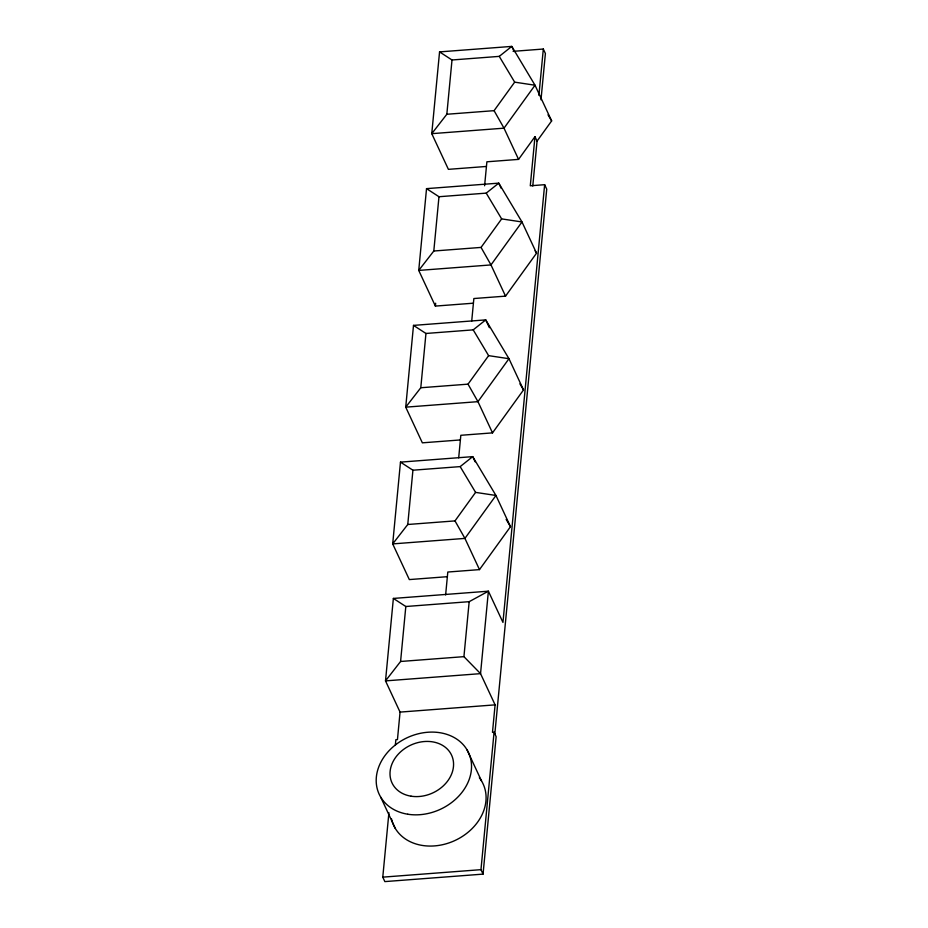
<?xml version="1.0" encoding="UTF-8"?>
<svg xmlns="http://www.w3.org/2000/svg" width="928" height="928" viewBox="0 0 928 928"><rect width="100%" height="100%" fill="white"/><g stroke="black" fill="none" stroke-linecap="round" stroke-linejoin="round"><path stroke-width="1.39" d="M445.626 594.941L447.806 572.031L479.486 569.618L510.493 526.675L495.946 495.459L472.723 456.634L400.478 462.132L392.695 543.901L409.329 579.582L447.087 576.706M458.687 457.84L460.833 435.29L492.513 432.877L523.52 389.922L508.973 358.707L485.738 319.893L413.505 325.392L405.722 407.16L422.356 442.83L460.114 439.965M471.714 321.1L473.86 298.538L505.54 296.136L536.546 253.182L521.988 221.966L498.765 183.141L426.532 188.639L418.737 270.419L435.383 306.089L473.141 303.212M532.776 186.029L537.057 141.114L551.65 120.895L535.015 85.225L511.792 46.4L439.559 51.898L431.764 133.667L448.398 169.348L486.168 166.472M537.057 141.114L534.969 136.66L530.294 185.786L544.643 184.684L502.953 622.41L488.395 591.194L393.368 598.432L385.514 680.885L400.061 712.101L397.451 739.593L395.862 739.709L395.316 745.439M412.925 470.206L460.172 466.61L475.588 492.385L495.946 495.459L464.928 538.402L392.695 543.901L407.763 524.494L412.925 470.206L400.478 462.132M425.952 333.465L473.199 329.869L488.615 355.644L508.973 358.707L477.955 401.662L405.722 407.16L420.79 387.753L425.952 333.465L413.505 325.392M438.979 196.724L486.226 193.128L501.642 218.892L521.988 221.966L490.982 264.921L418.737 270.419L433.805 251.012L438.979 196.724L426.532 188.639M452.006 59.984L499.252 56.376L514.669 82.151L535.015 85.225L504.008 128.168L431.764 133.667L446.832 114.26L452.006 59.984L439.559 51.898M388.913 812.719L382.777 877.146L384.853 881.6L483.047 874.118L496.144 736.693L494.067 732.238L492.478 732.354L495.1 704.862L480.542 673.647L385.514 680.885L400.583 661.478L405.814 606.506L393.368 598.432M435.383 306.089L435.65 303.224M484.602 185.762L486.887 161.797L518.566 159.384L534.969 136.66M463.93 656.653L469.174 601.68L488.395 591.194L480.542 673.647L463.93 656.653L400.583 661.478M538.913 95.352L543.321 49.033L513.114 51.342M540.989 99.806L545.397 53.499L543.321 49.033M483.047 874.118L480.971 869.664L494.067 732.238M494.833 733.932L546.731 189.15L544.643 184.684M446.832 114.26L494.079 110.664L514.669 82.151M433.805 251.012L481.052 247.416L501.642 218.892M420.79 387.753L468.025 384.157L488.615 355.644M407.763 524.494L454.998 520.898L475.588 492.385M499.252 56.376L511.792 46.4L514.216 51.597M486.226 193.128L498.765 183.141L501.19 188.349M473.199 329.869L485.738 319.893L489.381 327.688M460.172 466.61L472.723 456.634L475.148 461.831M405.814 606.506L469.174 601.68M400.061 712.101L495.1 704.862M382.777 877.146L480.971 869.664M548.007 114.805L551.65 120.895M535.096 250.757L536.546 253.182M519.9 383.856L523.52 389.922M506.143 519.39L510.493 526.675M494.079 110.664L504.008 128.168L518.566 159.384M481.052 247.416L490.982 264.921L505.54 296.136M468.025 384.157L477.955 401.662L492.513 432.877M454.998 520.898L464.928 538.402L479.486 569.618M466.97 749.72L481.528 780.935M380.747 797.222L395.305 828.437M479.335 777.734A49.288 39.463 -25 0 1 455.172 840.408A49.288 39.463 -25 0 1 391.5 818.856M407.775 814.227A49.288 39.463 -25 0 0 470.774 759.301A49.288 39.463 -25 0 0 393.043 746.878A49.288 39.463 -25 0 0 407.775 814.227M411.058 796.189A32.851 26.309 -25 0 0 453.061 759.568A32.851 26.309 -25 0 0 401.232 751.286A32.851 26.309 -25 0 0 411.058 796.189"/></g></svg>
